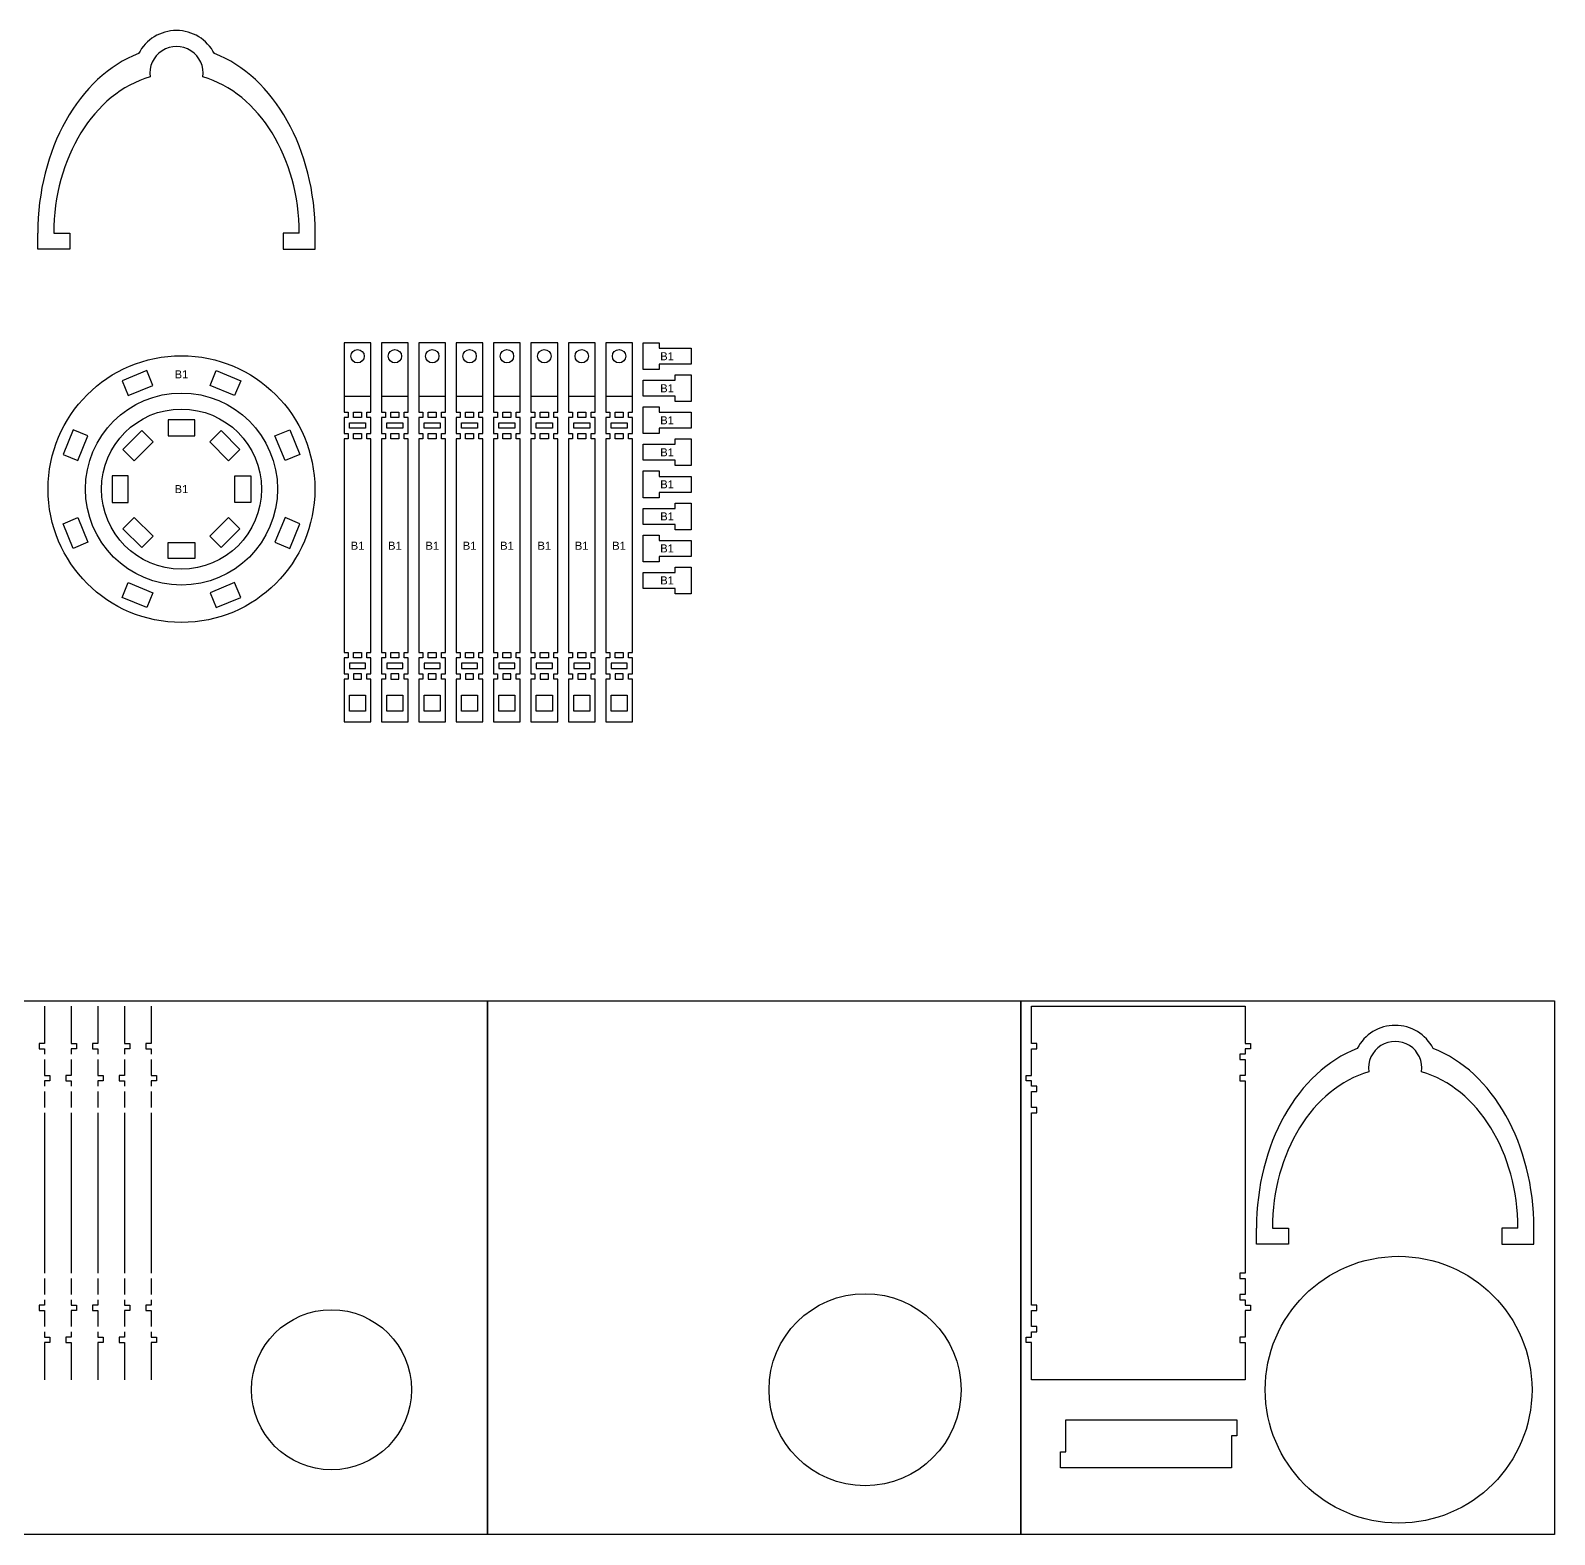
# Model space of a CAD drawing. Header units: millimetres. Extents: x 0 to 500, y 0 to 282.
# Drawn here: x 214.4 to 500, y 0 to 281.8 of the extents above; entities that cross this region are included whole.
import ezdxf

# ---------------------------------------------------------------- set-up
doc = ezdxf.new("R2010")
doc.units = ezdxf.units.MM
for name, color, linetype in [('0 - Marcacao', 6, 'Continuous'), ('96 - Interna 1', 3, 'Continuous'), ('97 - Interna 2', 2, 'Continuous'), ('98 - Interna 4', 4, 'Continuous'), ('99 - Externa', 1, 'Continuous')]:
    doc.layers.add(name, color=color, linetype=linetype)
doc.styles.get("Standard").update_dxf_attribs({"font": 'arial.ttf'})

msp = doc.modelspace()

# ---------------------------------------------------------------- linework, layer by layer
at = {"layer": '0 - Marcacao'}
for p, q in [((273.17, 213.29), (278.17, 213.29)), ((280.17, 213.29), (285.17, 213.29)), ((287.17, 213.29), (292.17, 213.29)), ((294.17, 213.29), (299.17, 213.29)), ((301.17, 213.29), (306.17, 213.29)), ((308.17, 213.29), (313.17, 213.29)), ((315.17, 213.29), (320.17, 213.29)), ((322.17, 213.29), (327.17, 213.29))]:
    msp.add_line(p, q, dxfattribs=at)
at = {"layer": '96 - Interna 1'}
for points in [[(236.17, 218.11), (231.55, 216.2), (232.7, 213.42), (237.32, 215.34)], [(252.63, 213.42), (248.01, 215.34), (249.15, 218.11), (253.77, 216.2)], [(240.16, 205.9), (245.16, 205.9), (245.16, 208.9), (240.16, 208.9)], [(276.42, 210.29), (276.42, 209.29), (274.92, 209.29), (274.92, 210.29)], [(283.42, 210.29), (283.42, 209.29), (281.92, 209.29), (281.92, 210.29)], [(290.42, 210.29), (290.42, 209.29), (288.92, 209.29), (288.92, 210.29)], [(297.42, 210.29), (297.42, 209.29), (295.92, 209.29), (295.92, 210.29)], [(304.42, 210.29), (304.42, 209.29), (302.92, 209.29), (302.92, 210.29)], [(311.42, 210.29), (311.42, 209.29), (309.92, 209.29), (309.92, 210.29)], [(318.42, 210.29), (318.42, 209.29), (316.92, 209.29), (316.92, 210.29)], [(325.42, 210.29), (325.42, 209.29), (323.92, 209.29), (323.92, 210.29)], [(223.23, 201.25), (225.14, 205.87), (222.37, 207.01), (220.46, 202.4)], [(233.82, 201.21), (237.36, 204.74), (235.24, 206.86), (231.7, 203.33)], [(251.5, 201.21), (247.97, 204.74), (250.09, 206.86), (253.62, 203.33)], [(262.96, 207.01), (264.87, 202.4), (262.1, 201.25), (260.18, 205.87)], [(274.17, 207.29), (274.17, 208.29), (277.17, 208.29), (277.17, 207.29)], [(276.42, 205.29), (274.92, 205.29), (274.92, 206.29), (276.42, 206.29)], [(281.17, 207.29), (281.17, 208.29), (284.17, 208.29), (284.17, 207.29)], [(283.42, 205.29), (281.92, 205.29), (281.92, 206.29), (283.42, 206.29)], [(288.17, 207.29), (288.17, 208.29), (291.17, 208.29), (291.17, 207.29)], [(290.42, 205.29), (288.92, 205.29), (288.92, 206.29), (290.42, 206.29)], [(295.17, 207.29), (295.17, 208.29), (298.17, 208.29), (298.17, 207.29)], [(297.42, 205.29), (295.92, 205.29), (295.92, 206.29), (297.42, 206.29)], [(302.17, 207.29), (302.17, 208.29), (305.17, 208.29), (305.17, 207.29)], [(304.42, 205.29), (302.92, 205.29), (302.92, 206.29), (304.42, 206.29)], [(309.17, 207.29), (309.17, 208.29), (312.17, 208.29), (312.17, 207.29)], [(311.42, 205.29), (309.92, 205.29), (309.92, 206.29), (311.42, 206.29)], [(316.17, 207.29), (316.17, 208.29), (319.17, 208.29), (319.17, 207.29)], [(318.42, 205.29), (316.92, 205.29), (316.92, 206.29), (318.42, 206.29)], [(323.17, 207.29), (323.17, 208.29), (326.17, 208.29), (326.17, 207.29)], [(325.42, 205.29), (323.92, 205.29), (323.92, 206.29), (325.42, 206.29)], [(232.66, 193.4), (232.66, 198.4), (229.66, 198.4), (229.66, 193.4)], [(252.66, 193.4), (252.66, 198.4), (255.66, 198.4), (255.66, 193.4)], [(222.37, 184.79), (220.46, 189.41), (223.23, 190.56), (225.14, 185.94)], [(233.82, 190.6), (237.36, 187.06), (235.24, 184.94), (231.7, 188.48)], [(251.5, 190.6), (247.97, 187.06), (250.09, 184.94), (253.62, 188.48)], [(262.1, 190.56), (260.18, 185.94), (262.96, 184.79), (264.87, 189.41)], [(240.16, 185.9), (245.16, 185.9), (245.16, 182.9), (240.16, 182.9)], [(232.7, 178.38), (237.32, 176.47), (236.17, 173.7), (231.55, 175.61)], [(249.15, 173.7), (253.77, 175.61), (252.63, 178.38), (248.01, 176.47)], [(274.17, 163.29), (274.17, 162.29), (277.17, 162.29), (277.17, 163.29)], [(276.42, 165.29), (276.42, 164.29), (274.92, 164.29), (274.92, 165.29)], [(281.17, 163.29), (281.17, 162.29), (284.17, 162.29), (284.17, 163.29)], [(283.42, 165.29), (283.42, 164.29), (281.92, 164.29), (281.92, 165.29)], [(288.17, 163.29), (288.17, 162.29), (291.17, 162.29), (291.17, 163.29)], [(290.42, 165.29), (290.42, 164.29), (288.92, 164.29), (288.92, 165.29)], [(295.17, 163.29), (295.17, 162.29), (298.17, 162.29), (298.17, 163.29)], [(297.42, 165.29), (297.42, 164.29), (295.92, 164.29), (295.92, 165.29)], [(302.17, 163.29), (302.17, 162.29), (305.17, 162.29), (305.17, 163.29)], [(304.42, 165.29), (304.42, 164.29), (302.92, 164.29), (302.92, 165.29)], [(309.17, 163.29), (309.17, 162.29), (312.17, 162.29), (312.17, 163.29)], [(311.42, 165.29), (311.42, 164.29), (309.92, 164.29), (309.92, 165.29)], [(316.17, 163.29), (316.17, 162.29), (319.17, 162.29), (319.17, 163.29)], [(318.42, 165.29), (318.42, 164.29), (316.92, 164.29), (316.92, 165.29)], [(323.17, 163.29), (323.17, 162.29), (326.17, 162.29), (326.17, 163.29)], [(325.42, 165.29), (325.42, 164.29), (323.92, 164.29), (323.92, 165.29)], [(276.42, 160.29), (276.42, 161.29), (274.92, 161.29), (274.92, 160.29)], [(283.42, 160.29), (283.42, 161.29), (281.92, 161.29), (281.92, 160.29)], [(290.42, 160.29), (290.42, 161.29), (288.92, 161.29), (288.92, 160.29)], [(297.42, 160.29), (297.42, 161.29), (295.92, 161.29), (295.92, 160.29)], [(304.42, 160.29), (304.42, 161.29), (302.92, 161.29), (302.92, 160.29)], [(311.42, 160.29), (311.42, 161.29), (309.92, 161.29), (309.92, 160.29)], [(318.42, 160.29), (318.42, 161.29), (316.92, 161.29), (316.92, 160.29)], [(325.42, 160.29), (325.42, 161.29), (323.92, 161.29), (323.92, 160.29)], [(274.17, 157.29), (277.17, 157.29), (277.17, 154.29), (274.17, 154.29)], [(281.17, 157.29), (284.17, 157.29), (284.17, 154.29), (281.17, 154.29)], [(288.17, 157.29), (291.17, 157.29), (291.17, 154.29), (288.17, 154.29)], [(295.17, 157.29), (298.17, 157.29), (298.17, 154.29), (295.17, 154.29)], [(302.17, 157.29), (305.17, 157.29), (305.17, 154.29), (302.17, 154.29)], [(309.17, 157.29), (312.17, 157.29), (312.17, 154.29), (309.17, 154.29)], [(316.17, 157.29), (319.17, 157.29), (319.17, 154.29), (316.17, 154.29)], [(323.17, 157.29), (326.17, 157.29), (326.17, 154.29), (323.17, 154.29)]]:
    msp.add_lwpolyline(points, close=True, dxfattribs=at)
for centre in [(275.67, 220.79), (282.67, 220.79), (289.67, 220.79), (296.67, 220.79), (303.67, 220.79), (310.67, 220.79), (317.67, 220.79), (324.67, 220.79)]:
    msp.add_circle(centre, 1.25, dxfattribs=at)
at = {"layer": '97 - Interna 2'}
msp.add_lwpolyline([(200, 100), (300, 100), (300, 0), (200, 0)], close=True, dxfattribs=at)
for points in [[(217, 99), (217, 92), (216, 92), (216, 91), (217, 91), (217, 90)], [(222, 99), (222, 92), (223, 92), (223, 91), (222, 91), (222, 90)], [(227, 99), (227, 92), (226, 92), (226, 91), (227, 91), (227, 90)], [(232, 99), (232, 92), (233, 92), (233, 91), (232, 91), (232, 90)], [(237, 99), (237, 92), (236, 92), (236, 91), (237, 91), (237, 90)], [(217, 89), (217, 86), (218, 86), (218, 85), (217, 85), (217, 84)], [(222, 89), (222, 86), (221, 86), (221, 85), (222, 85), (222, 84)], [(227, 89), (227, 86), (228, 86), (228, 85), (227, 85), (227, 84)], [(232, 89), (232, 86), (231, 86), (231, 85), (232, 85), (232, 84)], [(237, 89), (237, 86), (238, 86), (238, 85), (237, 85), (237, 84)], [(217, 83), (217, 80)], [(222, 83), (222, 80)], [(227, 83), (227, 80)], [(232, 83), (232, 80)], [(237, 83), (237, 80)], [(217, 79), (217, 49)], [(222, 79), (222, 49)], [(227, 79), (227, 49)], [(232, 79), (232, 49)], [(237, 79), (237, 49)], [(217, 48), (217, 45)], [(222, 48), (222, 45)], [(227, 48), (227, 45)], [(232, 48), (232, 45)], [(237, 48), (237, 45)], [(217, 44), (217, 43), (216, 43), (216, 42), (217, 42), (217, 39)], [(222, 44), (222, 43), (223, 43), (223, 42), (222, 42), (222, 39)], [(227, 44), (227, 43), (226, 43), (226, 42), (227, 42), (227, 39)], [(232, 44), (232, 43), (233, 43), (233, 42), (232, 42), (232, 39)], [(237, 44), (237, 43), (236, 43), (236, 42), (237, 42), (237, 39)], [(217, 38), (217, 37), (218, 37), (218, 36), (217, 36), (217, 29)], [(222, 38), (222, 37), (221, 37), (221, 36), (222, 36), (222, 29)], [(227, 38), (227, 37), (228, 37), (228, 36), (227, 36), (227, 29)], [(232, 38), (232, 37), (231, 37), (231, 36), (232, 36), (232, 29)], [(237, 38), (237, 37), (238, 37), (238, 36), (237, 36), (237, 29)]]:
    msp.add_lwpolyline(points, dxfattribs=at)
msp.add_circle((270.78, 27.13), 15, dxfattribs=at)
at = {"layer": '98 - Interna 4'}
msp.add_lwpolyline([(300, 100), (400, 100), (400, 0), (300, 0)], close=True, dxfattribs=at)
msp.add_circle((370.78, 27.13), 18, dxfattribs=at)
at = {"layer": '99 - Externa'}
for points in [[(248.84, 277.5, 0.609552), (234.62, 277.5)], [(246.68, 273.13, 1.152069), (236.78, 273.13)], [(477.25, 91.07, 0.609552), (463.02, 91.07)], [(475.09, 86.7, 1.152069), (465.19, 86.7)]]:
    msp.add_lwpolyline(points, format="xyb", dxfattribs=at)
for points in [[(218.73, 243.84), (221.73, 243.84), (221.73, 240.84), (215.73, 240.84), (215.73, 243.84)], [(264.73, 243.84), (261.73, 243.84), (261.73, 240.84), (267.73, 240.84), (267.73, 243.84)], [(447.14, 57.41), (450.14, 57.41), (450.14, 54.41), (444.14, 54.41), (444.14, 57.41)], [(493.14, 57.41), (490.14, 57.41), (490.14, 54.41), (496.14, 54.41), (496.14, 57.41)]]:
    msp.add_lwpolyline(points, dxfattribs=at)
for points in [[(273.92, 165.29), (273.92, 164.29), (273.17, 164.29), (273.17, 161.29), (273.92, 161.29), (273.92, 160.29), (273.17, 160.29), (273.17, 152.29), (278.17, 152.29), (278.17, 160.29), (277.42, 160.29), (277.42, 161.29), (278.17, 161.29), (278.17, 164.29), (277.42, 164.29), (277.42, 165.29), (278.17, 165.29), (278.17, 205.29), (277.42, 205.29), (277.42, 206.29), (278.17, 206.29), (278.17, 209.29), (277.42, 209.29), (277.42, 210.29), (278.17, 210.29), (278.17, 223.29), (273.17, 223.29), (273.17, 210.29), (273.92, 210.29), (273.92, 209.29), (273.17, 209.29), (273.17, 206.29), (273.92, 206.29), (273.92, 205.29), (273.17, 205.29), (273.17, 165.29)], [(280.92, 165.29), (280.92, 164.29), (280.17, 164.29), (280.17, 161.29), (280.92, 161.29), (280.92, 160.29), (280.17, 160.29), (280.17, 152.29), (285.17, 152.29), (285.17, 160.29), (284.42, 160.29), (284.42, 161.29), (285.17, 161.29), (285.17, 164.29), (284.42, 164.29), (284.42, 165.29), (285.17, 165.29), (285.17, 205.29), (284.42, 205.29), (284.42, 206.29), (285.17, 206.29), (285.17, 209.29), (284.42, 209.29), (284.42, 210.29), (285.17, 210.29), (285.17, 223.29), (280.17, 223.29), (280.17, 210.29), (280.92, 210.29), (280.92, 209.29), (280.17, 209.29), (280.17, 206.29), (280.92, 206.29), (280.92, 205.29), (280.17, 205.29), (280.17, 165.29)], [(287.92, 165.29), (287.92, 164.29), (287.17, 164.29), (287.17, 161.29), (287.92, 161.29), (287.92, 160.29), (287.17, 160.29), (287.17, 152.29), (292.17, 152.29), (292.17, 160.29), (291.42, 160.29), (291.42, 161.29), (292.17, 161.29), (292.17, 164.29), (291.42, 164.29), (291.42, 165.29), (292.17, 165.29), (292.17, 205.29), (291.42, 205.29), (291.42, 206.29), (292.17, 206.29), (292.17, 209.29), (291.42, 209.29), (291.42, 210.29), (292.17, 210.29), (292.17, 223.29), (287.17, 223.29), (287.17, 210.29), (287.92, 210.29), (287.92, 209.29), (287.17, 209.29), (287.17, 206.29), (287.92, 206.29), (287.92, 205.29), (287.17, 205.29), (287.17, 165.29)], [(294.92, 165.29), (294.92, 164.29), (294.17, 164.29), (294.17, 161.29), (294.92, 161.29), (294.92, 160.29), (294.17, 160.29), (294.17, 152.29), (299.17, 152.29), (299.17, 160.29), (298.42, 160.29), (298.42, 161.29), (299.17, 161.29), (299.17, 164.29), (298.42, 164.29), (298.42, 165.29), (299.17, 165.29), (299.17, 205.29), (298.42, 205.29), (298.42, 206.29), (299.17, 206.29), (299.17, 209.29), (298.42, 209.29), (298.42, 210.29), (299.17, 210.29), (299.17, 223.29), (294.17, 223.29), (294.17, 210.29), (294.92, 210.29), (294.92, 209.29), (294.17, 209.29), (294.17, 206.29), (294.92, 206.29), (294.92, 205.29), (294.17, 205.29), (294.17, 165.29)], [(301.92, 165.29), (301.92, 164.29), (301.17, 164.29), (301.17, 161.29), (301.92, 161.29), (301.92, 160.29), (301.17, 160.29), (301.17, 152.29), (306.17, 152.29), (306.17, 160.29), (305.42, 160.29), (305.42, 161.29), (306.17, 161.29), (306.17, 164.29), (305.42, 164.29), (305.42, 165.29), (306.17, 165.29), (306.17, 205.29), (305.42, 205.29), (305.42, 206.29), (306.17, 206.29), (306.17, 209.29), (305.42, 209.29), (305.42, 210.29), (306.17, 210.29), (306.17, 223.29), (301.17, 223.29), (301.17, 210.29), (301.92, 210.29), (301.92, 209.29), (301.17, 209.29), (301.17, 206.29), (301.92, 206.29), (301.92, 205.29), (301.17, 205.29), (301.17, 165.29)], [(308.92, 165.29), (308.92, 164.29), (308.17, 164.29), (308.17, 161.29), (308.92, 161.29), (308.92, 160.29), (308.17, 160.29), (308.17, 152.29), (313.17, 152.29), (313.17, 160.29), (312.42, 160.29), (312.42, 161.29), (313.17, 161.29), (313.17, 164.29), (312.42, 164.29), (312.42, 165.29), (313.17, 165.29), (313.17, 205.29), (312.42, 205.29), (312.42, 206.29), (313.17, 206.29), (313.17, 209.29), (312.42, 209.29), (312.42, 210.29), (313.17, 210.29), (313.17, 223.29), (308.17, 223.29), (308.17, 210.29), (308.92, 210.29), (308.92, 209.29), (308.17, 209.29), (308.17, 206.29), (308.92, 206.29), (308.92, 205.29), (308.17, 205.29), (308.17, 165.29)], [(315.92, 165.29), (315.92, 164.29), (315.17, 164.29), (315.17, 161.29), (315.92, 161.29), (315.92, 160.29), (315.17, 160.29), (315.17, 152.29), (320.17, 152.29), (320.17, 160.29), (319.42, 160.29), (319.42, 161.29), (320.17, 161.29), (320.17, 164.29), (319.42, 164.29), (319.42, 165.29), (320.17, 165.29), (320.17, 205.29), (319.42, 205.29), (319.42, 206.29), (320.17, 206.29), (320.17, 209.29), (319.42, 209.29), (319.42, 210.29), (320.17, 210.29), (320.17, 223.29), (315.17, 223.29), (315.17, 210.29), (315.92, 210.29), (315.92, 209.29), (315.17, 209.29), (315.17, 206.29), (315.92, 206.29), (315.92, 205.29), (315.17, 205.29), (315.17, 165.29)], [(322.92, 165.29), (322.92, 164.29), (322.17, 164.29), (322.17, 161.29), (322.92, 161.29), (322.92, 160.29), (322.17, 160.29), (322.17, 152.29), (327.17, 152.29), (327.17, 160.29), (326.42, 160.29), (326.42, 161.29), (327.17, 161.29), (327.17, 164.29), (326.42, 164.29), (326.42, 165.29), (327.17, 165.29), (327.17, 205.29), (326.42, 205.29), (326.42, 206.29), (327.17, 206.29), (327.17, 209.29), (326.42, 209.29), (326.42, 210.29), (327.17, 210.29), (327.17, 223.29), (322.17, 223.29), (322.17, 210.29), (322.92, 210.29), (322.92, 209.29), (322.17, 209.29), (322.17, 206.29), (322.92, 206.29), (322.92, 205.29), (322.17, 205.29), (322.17, 165.29)], [(332.17, 219.29), (332.17, 218.29), (329.17, 218.29), (329.17, 223.29), (332.17, 223.29), (332.17, 222.29), (338.17, 222.29), (338.17, 219.29)], [(335.17, 216.29), (335.17, 217.29), (338.17, 217.29), (338.17, 212.29), (335.17, 212.29), (335.17, 213.29), (329.17, 213.29), (329.17, 216.29)], [(332.17, 207.29), (332.17, 206.29), (329.17, 206.29), (329.17, 211.29), (332.17, 211.29), (332.17, 210.29), (338.17, 210.29), (338.17, 207.29)], [(335.17, 204.29), (335.17, 205.29), (338.17, 205.29), (338.17, 200.29), (335.17, 200.29), (335.17, 201.29), (329.17, 201.29), (329.17, 204.29)], [(332.17, 195.29), (332.17, 194.29), (329.17, 194.29), (329.17, 199.29), (332.17, 199.29), (332.17, 198.29), (338.17, 198.29), (338.17, 195.29)], [(335.17, 192.29), (335.17, 193.29), (338.17, 193.29), (338.17, 188.29), (335.17, 188.29), (335.17, 189.29), (329.17, 189.29), (329.17, 192.29)], [(332.17, 183.29), (332.17, 182.29), (329.17, 182.29), (329.17, 187.29), (332.17, 187.29), (332.17, 186.29), (338.17, 186.29), (338.17, 183.29)], [(335.17, 180.29), (335.17, 181.29), (338.17, 181.29), (338.17, 176.29), (335.17, 176.29), (335.17, 177.29), (329.17, 177.29), (329.17, 180.29)], [(400, 100), (500, 100), (500, 0), (400, 0)], [(442, 49), (441, 49), (441, 48), (442, 48), (442, 45), (441, 45), (441, 44), (442, 44), (442, 43), (443, 43), (443, 42), (442, 42), (442, 37), (441, 37), (441, 36), (442, 36), (442, 29), (402, 29), (402, 36), (401, 36), (401, 37), (402, 37), (402, 38), (403, 38), (403, 39), (402, 39), (402, 42), (403, 42), (403, 43), (402, 43), (402, 79), (403, 79), (403, 80), (402, 80), (402, 83), (403, 83), (403, 84), (402, 84), (402, 85), (401, 85), (401, 86), (402, 86), (402, 91), (403, 91), (403, 92), (402, 92), (402, 99), (442, 99), (442, 92), (443, 92), (443, 91), (442, 91), (442, 90), (441, 90), (441, 89), (442, 89), (442, 86), (441, 86), (441, 85), (442, 85)], [(439.44, 12.52), (407.44, 12.52), (407.44, 15.52), (408.44, 15.52), (408.44, 21.52), (440.44, 21.52), (440.44, 18.52), (439.44, 18.52)]]:
    msp.add_lwpolyline(points, close=True, dxfattribs=at)
for centre, radius in [((242.66, 195.9), 25), ((242.66, 195.9), 18), ((242.66, 195.9), 15), ((470.78, 27.13), 25)]:
    msp.add_circle(centre, radius, dxfattribs=at)
for centre, major_axis, ratio, start_param, end_param in [((241.73, 243.84), (0, -35), 0.742857, 3.418614, 4.712389), ((241.73, 243.84), (0, -35), 0.742857, 1.570796, 2.864571), ((241.73, 243.84), (0, -30), 0.766667, 3.358521, 4.712389), ((241.73, 243.84), (0, -30), 0.766667, 1.570796, 2.924664), ((470.14, 57.41), (0, -35), 0.742857, 3.418614, 4.712389), ((470.14, 57.41), (0, -35), 0.742857, 1.570796, 2.864571), ((470.14, 57.41), (0, -30), 0.766667, 3.358521, 4.712389), ((470.14, 57.41), (0, -30), 0.766667, 1.570796, 2.924664)]:
    msp.add_ellipse(centre, major_axis=major_axis, ratio=ratio, start_param=start_param, end_param=end_param, dxfattribs=at)

# ---------------------------------------------------------------- texts
at = {"layer": '0 - Marcacao', "char_height": 1.5, "attachment_point": 5}
for insert in [(333.67, 220.79), (242.66, 217.4), (333.67, 214.79), (333.67, 208.79), (333.67, 202.79), (333.67, 196.79), (242.66, 195.9), (333.67, 190.79), (275.67, 185.29), (282.67, 185.29), (289.67, 185.29), (296.67, 185.29), (303.67, 185.29), (310.67, 185.29), (317.67, 185.29), (324.67, 185.29), (333.67, 184.79), (333.67, 178.79)]:
    msp.add_mtext_dynamic_manual_height_columns('B1', width=1.3262, gutter_width=12.5, heights=[0], dxfattribs=dict(at, insert=insert))

doc.saveas('drawing.dxf')
